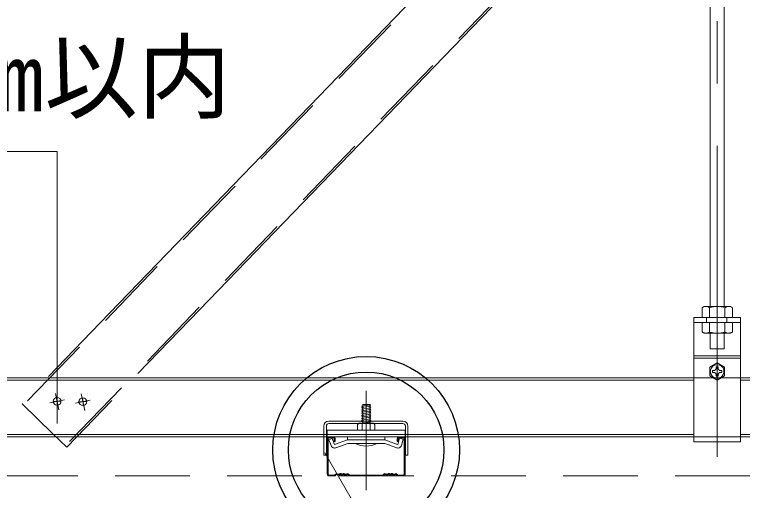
# Model space of a CAD drawing. Units: millimetres at full size, sheet at 1:40; details may follow other scales. Extents: x -7800 to 7800, y -5578 to 5485.
# Drawn here: x -3863 to -3395.2, y 737.5 to 1043.2 of the extents above; entities that cross this region are included whole.
import ezdxf
from ezdxf.enums import TextEntityAlignment as Align

# ---------------------------------------------------------------- set-up
doc = ezdxf.new("R2010")
doc.units = ezdxf.units.MM
doc.header["$LTSCALE"] = 40
doc.linetypes.add('CHAIN1', pattern=[8, 5, -1, 1, -1])
doc.linetypes.add('DASHED1', pattern=[1.8, 1.2, -0.6])
for name, color, linetype, lineweight in [('2-0_中心線', 4, 'CHAIN1', 9), ('2-1_吊り材', 4, 'Continuous', 9), ('2-2_野縁受け', 3, 'Continuous', 18), ('2-3_野縁', 7, 'Continuous', 18), ('2-5_寸法', 4, 'Continuous', 9), ('2-6_文字', 7, 'Continuous', 18), ('2-A_クリップ', 3, 'Continuous', 18), ('2-B_ビス', 3, 'Continuous', 18), ('2-C_パネル', 4, 'DASHED1', 9), ('2-E', 2, 'Continuous', 25)]:
    doc.layers.add(name, color=color, linetype=linetype, lineweight=lineweight)
doc.styles.add('ＭＳ ゴシック', font='')
doc.styles.get('ＭＳ ゴシック').set_extended_font_data('MS Gothic')

msp = doc.modelspace()

# ---------------------------------------------------------------- linework, layer by layer
at = {"layer": '2-0_中心線'}
for p, q in [((-3411.43, 758.99), (-3411.43, 1246.46)), ((-3637.01, 801.5), (-3637.01, 737.58)), ((-3830.93, 795.72), (-3840.41, 793.7)), ((-3834.49, 789.17), (-3836.73, 799.69))]:
    msp.add_line(p, q, dxfattribs=at)
at = {"layer": '2-1_吊り材', "color": 3, "lineweight": 18}
for p, q in [((-3415.88, 1231.36), (-3415.88, 855.66)), ((-3406.88, 1231.36), (-3406.88, 855.66))]:
    msp.add_line(p, q, dxfattribs=at)
at = {"layer": '2-1_吊り材', "color": 7, "lineweight": 18}
for p, q in [((-3419.87, 855.66), (-3421.18, 854.9)), ((-3421.18, 848.66), (-3421.18, 854.9)), ((-3419.87, 855.66), (-3415.72, 855.66)), ((-3416.28, 848.66), (-3416.28, 854.9)), ((-3415.72, 855.66), (-3402.9, 855.66)), ((-3406.48, 848.66), (-3406.48, 854.9)), ((-3402.9, 855.66), (-3401.58, 854.9)), ((-3401.58, 848.66), (-3401.58, 854.9)), ((-3426.38, 768.66), (-3426.38, 848.66)), ((-3426.38, 848.66), (-3396.38, 848.66)), ((-3421.18, 848.66), (-3401.58, 848.66)), ((-3396.38, 848.66), (-3396.38, 768.66)), ((-3426.38, 823.86), (-3396.38, 823.86)), ((-3426.38, 822.47), (-3396.38, 822.47)), ((-3411.43, 819.36), (-3416.19, 816.61)), ((-3411.43, 819.36), (-3406.67, 816.61)), ((-3416.19, 816.61), (-3416.19, 811.11)), ((-3414.37, 814.46), (-3413.78, 814.46)), ((-3412.03, 816.8), (-3412.03, 816.24)), ((-3410.83, 816.8), (-3410.83, 816.24)), ((-3410.83, 816.8), (-3410.83, 815.98)), ((-3408.49, 814.46), (-3409.08, 814.46)), ((-3406.67, 816.61), (-3406.67, 811.11)), ((-3414.03, 809.86), (-3416.19, 811.11)), ((-3414.37, 813.26), (-3413.78, 813.26)), ((-3411.43, 808.36), (-3414.03, 809.86)), ((-3412.03, 810.92), (-3412.03, 811.47)), ((-3411.43, 808.36), (-3408.83, 809.86)), ((-3410.83, 810.92), (-3410.83, 811.73)), ((-3410.83, 810.92), (-3410.83, 811.47)), ((-3408.49, 813.26), (-3409.08, 813.26)), ((-3408.83, 809.86), (-3406.67, 811.11)), ((-3396.38, 768.66), (-3426.38, 768.66))]:
    msp.add_line(p, q, dxfattribs=at)
at = {"layer": '2-1_吊り材', "color": 7, "linetype": 'DASHED1', "lineweight": 18}
for p, q in [((-3418.21, 848.66), (-3418.21, 845.46)), ((-3405.21, 848.66), (-3405.21, 845.46)), ((-3426.38, 845.46), (-3396.38, 845.46)), ((-3421.18, 845.46), (-3421.18, 839.22)), ((-3401.58, 845.46), (-3421.18, 845.46)), ((-3416.28, 845.46), (-3416.28, 839.22)), ((-3406.48, 845.46), (-3406.48, 839.22)), ((-3401.58, 845.46), (-3401.58, 839.22)), ((-3419.87, 838.46), (-3421.18, 839.22)), ((-3402.9, 838.46), (-3419.87, 838.46)), ((-3415.88, 838.46), (-3415.88, 828.41)), ((-3406.88, 838.46), (-3406.88, 828.41)), ((-3402.9, 838.46), (-3401.58, 839.22)), ((-3415.88, 828.41), (-3406.88, 828.41)), ((-3396.38, 809.86), (-3426.38, 809.86)), ((-3396.38, 771.86), (-3426.38, 771.86))]:
    msp.add_line(p, q, dxfattribs=at)
at = {"layer": '2-1_吊り材', "color": 7, "lineweight": 18}
for centre, radius, start, end in [((-3417.98, 848.89), 6.81, 96.3429, 118.0413), ((-3418.9, 850.78), 4.88, 57.5712, 88.0446), ((-3411.38, 839.44), 16.22, 72.412, 107.588), ((-3403.87, 850.78), 4.88, 91.9554, 122.4288), ((-3404.79, 848.89), 6.81, 61.9587, 83.6571), ((-3411.43, 813.86), 4.4, 294.6199, 245.3801), ((-3411.43, 813.86), 3, 168.463, 191.5133), ((-3413.63, 816.05), 1.6, 264.363, 6.6734), ((-3411.43, 813.86), 3, 78.463, 101.537), ((-3409.24, 816.05), 1.6, 173.3265, 275.637), ((-3411.43, 813.86), 3, 348.4867, 11.537), ((-3413.63, 811.66), 1.6, 353.3265, 95.637), ((-3411.43, 813.86), 4.4, 245.3801, 294.6199), ((-3411.43, 813.86), 3, 258.463, 281.537), ((-3409.24, 811.66), 1.6, 84.363, 186.6735)]:
    msp.add_arc(centre, radius, start, end, dxfattribs=at)
at = {"layer": '2-1_吊り材', "color": 7, "linetype": 'DASHED1', "lineweight": 18}
for centre, radius, start, end in [((-3417.98, 845.23), 6.81, 241.9587, 263.6571), ((-3418.9, 843.33), 4.88, 271.9554, 302.4288), ((-3411.38, 854.67), 16.22, 252.412, 287.588), ((-3403.87, 843.33), 4.88, 237.5712, 268.0446), ((-3404.79, 845.23), 6.81, 276.3429, 298.0413)]:
    msp.add_arc(centre, radius, start, end, dxfattribs=at)
at = {"layer": '2-2_野縁受け'}
for p, q in [((-4296.38, 809.86), (-3701.75, 809.86)), ((-3701.75, 809.86), (-3426.38, 809.86)), ((-3396.38, 809.86), (-2526.38, 809.86)), ((-3892.29, 808.26), (-3701.75, 808.26)), ((-3705.44, 808.26), (-3426.38, 808.26)), ((-3396.38, 808.26), (-2526.38, 808.26)), ((-3883.41, 773.46), (-3814.85, 773.46)), ((-3814.85, 773.46), (-3426.38, 773.46)), ((-3396.38, 773.46), (-2526.38, 773.46)), ((-4296.38, 771.86), (-3426.38, 771.86)), ((-3396.38, 771.86), (-2526.38, 771.86))]:
    msp.add_line(p, q, dxfattribs=at)
at = {"layer": '2-2_野縁受け', "linetype": 'DASHED1'}
msp.add_line((-3701.75, 809.86), (-3804.05, 809.86), dxfattribs=at)
at = {"layer": '2-3_野縁'}
for p, q in [((-3662.01, 770.86), (-3662.01, 747.83)), ((-3661.51, 747.88), (-3661.51, 770.86)), ((-3658.01, 771.86), (-3661.01, 771.86)), ((-3658.01, 771.36), (-3661.01, 771.36)), ((-3657.51, 768.86), (-3657.51, 770.86)), ((-3657.51, 768.86), (-3657.01, 768.86)), ((-3657.01, 768.86), (-3657.01, 770.86)), ((-3617.01, 768.86), (-3617.01, 770.86)), ((-3616.51, 768.86), (-3617.01, 768.86)), ((-3616.51, 768.86), (-3616.51, 770.86)), ((-3616.01, 771.86), (-3613.01, 771.86)), ((-3616.01, 771.36), (-3613.01, 771.36)), ((-3612.51, 747.84), (-3612.51, 770.86)), ((-3612.01, 770.86), (-3612.01, 747.9)), ((-3661.01, 747.36), (-3657.43, 747.36)), ((-3661.01, 747.36), (-3657.43, 747.36)), ((-3657.43, 746.86), (-3661.01, 746.86)), ((-3657.43, 746.86), (-3661.01, 746.86)), ((-3656.36, 748.21), (-3657.07, 747.5)), ((-3657.07, 747.5), (-3656.36, 748.21)), ((-3656.01, 747.86), (-3656.72, 747.15)), ((-3656.01, 747.86), (-3656.72, 747.15)), ((-3649.01, 747.86), (-3648.3, 747.15)), ((-3648.66, 748.21), (-3647.95, 747.5)), ((-3647.6, 747.36), (-3637.01, 747.36)), ((-3647.6, 746.86), (-3637.01, 746.86)), ((-3626.42, 747.36), (-3637.01, 747.36)), ((-3626.42, 746.86), (-3637.01, 746.86)), ((-3625.36, 748.21), (-3626.07, 747.5)), ((-3625.01, 747.86), (-3625.72, 747.15)), ((-3618.01, 747.86), (-3617.3, 747.15)), ((-3618.01, 747.86), (-3617.3, 747.15)), ((-3617.66, 748.21), (-3616.95, 747.5)), ((-3616.95, 747.5), (-3617.66, 748.21)), ((-3613.01, 747.36), (-3616.6, 747.36)), ((-3613.01, 747.36), (-3616.6, 747.36)), ((-3616.6, 746.86), (-3613.01, 746.86)), ((-3616.6, 746.86), (-3613.01, 746.86))]:
    msp.add_line(p, q, dxfattribs=at)
for centre, radius, start, end in [((-3661.01, 770.86), 1, 90.003, 180.003), ((-3661.01, 770.86), 0.5, 90.003, 180.003), ((-3658.01, 770.86), 1, 0.003, 90.003), ((-3658.01, 770.86), 0.5, 0.003, 90.003), ((-3616.01, 770.86), 1, 89.997, 179.997), ((-3616.01, 770.86), 0.5, 89.997, 179.997), ((-3613.01, 770.86), 1, 359.997, 89.997), ((-3613.01, 770.86), 0.5, 359.997, 89.997), ((-3661.01, 747.86), 1, 177.476, 270), ((-3661.01, 747.86), 1, 177.476, 270), ((-3661.01, 747.86), 0.5, 177.476, 270), ((-3661.01, 747.86), 0.5, 177.476, 270), ((-3657.43, 747.86), 0.5, 270, 315), ((-3657.43, 747.86), 0.5, 270, 315), ((-3657.43, 747.86), 1, 270, 315), ((-3657.43, 747.86), 1, 270, 315), ((-3656.01, 747.86), 0.5, 46.3972, 135), ((-3654.76, 749.17), 1.81, 226.3972, 313.6028), ((-3654.76, 749.17), 1.31, 226.3972, 313.6028), ((-3653.51, 747.86), 0.5, 36.8699, 133.6028), ((-3652.51, 748.61), 1.25, 216.8699, 323.1301), ((-3652.51, 748.61), 0.75, 216.8699, 323.1301), ((-3651.51, 747.86), 0.5, 46.3972, 143.1301), ((-3651.51, 747.86), 0.5, 36.8699, 143.1301), ((-3650.26, 749.17), 1.81, 226.3972, 313.6028), ((-3650.26, 749.17), 1.31, 226.3972, 313.6028), ((-3649.01, 747.86), 0.5, 45, 133.6028), ((-3647.6, 747.86), 1, 225, 270), ((-3647.6, 747.86), 0.5, 225, 270), ((-3626.42, 747.86), 0.5, 270, 315), ((-3626.42, 747.86), 1, 270, 315), ((-3625.01, 747.86), 0.5, 46.3972, 135), ((-3623.76, 749.17), 1.81, 226.3972, 313.6028), ((-3623.76, 749.17), 1.31, 226.3972, 313.6028), ((-3622.51, 747.86), 0.5, 36.8699, 143.1301), ((-3622.51, 747.86), 0.5, 36.8699, 133.6028), ((-3621.51, 748.61), 1.25, 216.8699, 323.1301), ((-3621.51, 748.61), 0.75, 216.8699, 323.1301), ((-3620.51, 747.86), 0.5, 46.3972, 143.1301), ((-3619.26, 749.17), 1.81, 226.3972, 313.6028), ((-3619.26, 749.17), 1.31, 226.3972, 313.6028), ((-3618.01, 747.86), 0.5, 45, 133.6028), ((-3616.6, 747.86), 1, 225, 270), ((-3616.6, 747.86), 1, 225, 270), ((-3616.6, 747.86), 0.5, 225, 270), ((-3616.6, 747.86), 0.5, 225, 270), ((-3613.01, 747.86), 1, 270, 2.524), ((-3613.01, 747.86), 1, 270, 2.524), ((-3613.01, 747.86), 0.5, 270, 2.524), ((-3613.01, 747.86), 0.5, 270, 2.524)]:
    msp.add_arc(centre, radius, start, end, dxfattribs=at)
at = {"layer": '2-5_寸法'}
msp.add_line((-3893.66, 955.19), (-3861.41, 955.19), dxfattribs=at)
msp.add_lwpolyline([(-3861.41, 955.19), (-3835.67, 955.19), (-3835.67, 780.39)], dxfattribs=at)
at = {"layer": '2-6_文字'}
msp.add_line((-3663.63, 761.63), (-3544.05, 554.52), dxfattribs=at)
at = {"layer": '2-A_クリップ'}
for p, q in [((-3634.01, 791.51), (-3640.01, 790.67)), ((-3640.01, 790.67), (-3639.26, 790.27)), ((-3639.26, 792.67), (-3634.76, 792.67)), ((-3639.26, 780.66), (-3639.26, 792.67)), ((-3634.01, 792.51), (-3634.76, 792.67)), ((-3634.76, 780.66), (-3634.76, 792.64)), ((-3634.01, 791.51), (-3634.76, 791.91)), ((-3634.01, 790.51), (-3634.76, 790.91)), ((-3634.01, 790.51), (-3640.01, 789.67)), ((-3640.01, 789.67), (-3639.26, 789.27)), ((-3634.01, 789.51), (-3640.01, 788.67)), ((-3640.01, 788.67), (-3639.26, 788.27)), ((-3634.01, 788.51), (-3640.01, 787.67)), ((-3640.01, 787.67), (-3639.26, 787.27)), ((-3634.01, 787.51), (-3640.01, 786.67)), ((-3640.01, 786.67), (-3639.26, 786.27)), ((-3634.01, 786.51), (-3640.01, 785.67)), ((-3634.01, 789.51), (-3634.76, 789.91)), ((-3634.01, 788.51), (-3634.76, 788.91)), ((-3634.01, 787.51), (-3634.76, 787.91)), ((-3634.01, 786.51), (-3634.76, 786.91)), ((-3634.01, 785.51), (-3634.76, 785.91)), ((-3613.43, 782.07), (-3661.03, 782.07)), ((-3640.01, 785.67), (-3639.26, 785.27)), ((-3634.01, 785.51), (-3640.01, 784.67)), ((-3640.01, 784.67), (-3639.26, 784.27)), ((-3634.01, 784.51), (-3640.01, 783.67)), ((-3640.01, 783.67), (-3639.26, 783.27)), ((-3634.01, 783.51), (-3640.01, 782.67)), ((-3640.01, 782.67), (-3639.26, 782.27)), ((-3634.01, 782.51), (-3640.01, 781.67)), ((-3640.01, 781.67), (-3639.26, 781.27)), ((-3640.01, 781.67), (-3639.26, 781.27)), ((-3634.01, 781.51), (-3640.01, 780.67)), ((-3634.01, 781.51), (-3640.01, 780.67)), ((-3634.01, 784.51), (-3634.76, 784.91)), ((-3634.01, 783.51), (-3634.76, 783.91)), ((-3634.01, 782.51), (-3634.76, 782.91)), ((-3634.01, 781.51), (-3634.76, 781.91)), ((-3634.01, 781.51), (-3634.76, 781.91)), ((-3664.23, 778.87), (-3664.23, 760.09)), ((-3662.63, 778.87), (-3662.63, 760.09)), ((-3613.43, 780.47), (-3661.03, 780.47)), ((-3642.51, 779.66), (-3642.51, 776.16)), ((-3641.84, 780.49), (-3642.31, 780.26)), ((-3641.84, 780.49), (-3642.31, 780.26)), ((-3641.51, 780.66), (-3632.51, 780.66)), ((-3641.15, 780.57), (-3639.51, 780.16)), ((-3641.15, 780.57), (-3639.51, 780.16)), ((-3639.51, 780.16), (-3639.51, 780.14)), ((-3639.51, 780.14), (-3639.51, 776.16)), ((-3634.79, 780.27), (-3634.51, 780.16)), ((-3634.79, 780.27), (-3634.51, 780.16)), ((-3634.29, 780.66), (-3634.76, 780.91)), ((-3634.29, 780.66), (-3634.76, 780.91)), ((-3632.87, 780.57), (-3634.51, 780.16)), ((-3632.87, 780.57), (-3634.51, 780.16)), ((-3634.51, 780.16), (-3634.51, 776.16)), ((-3632.18, 780.5), (-3631.72, 780.27)), ((-3632.18, 780.5), (-3631.72, 780.27)), ((-3631.51, 779.66), (-3631.51, 776.16)), ((-3611.83, 778.87), (-3611.83, 760.09)), ((-3610.23, 778.87), (-3610.23, 760.09)), ((-3662.01, 776.16), (-3662.01, 771.86)), ((-3662.01, 776.16), (-3612.01, 776.16)), ((-3642.51, 776.16), (-3631.51, 776.16)), ((-3612.01, 771.86), (-3612.01, 776.16)), ((-3612.01, 773.06), (-3611.83, 773.06)), ((-3662.01, 771.86), (-3612.01, 771.86)), ((-3658.8, 770.87), (-3660.96, 770.08)), ((-3658.8, 770.87), (-3660.96, 770.08)), ((-3659.56, 766.24), (-3660.96, 770.08)), ((-3659.77, 766.8), (-3660.96, 770.08)), ((-3657.37, 766.92), (-3658.8, 770.87)), ((-3657.37, 766.92), (-3658.8, 770.87)), ((-3649, 769.97), (-3657.37, 766.92)), ((-3656.6, 764.87), (-3648.9, 767.67)), ((-3649, 771.86), (-3649, 769.97)), ((-3649, 769.97), (-3637.01, 769.97)), ((-3648.22, 767.67), (-3648.9, 767.67)), ((-3637.01, 767.67), (-3648.22, 767.67)), ((-3630.01, 767.67), (-3644.01, 767.67)), ((-3625.02, 769.97), (-3637.01, 769.97)), ((-3625.02, 769.97), (-3637.01, 769.97)), ((-3625.02, 769.97), (-3637.01, 769.97)), ((-3637.01, 767.67), (-3625.8, 767.67)), ((-3637.01, 767.67), (-3627.28, 767.67)), ((-3637.01, 767.67), (-3627.87, 767.67)), ((-3627.52, 767.67), (-3625.8, 767.67)), ((-3627.03, 767.67), (-3625.12, 767.67)), ((-3621.88, 766.49), (-3625.12, 767.67)), ((-3625.02, 769.97), (-3617.62, 767.27)), ((-3625, 771.86), (-3625, 769.96)), ((-3617.91, 767.38), (-3616.65, 766.92)), ((-3616.65, 766.92), (-3615.57, 770.98)), ((-3615.57, 770.98), (-3613.35, 770.38)), ((-3614.41, 766.43), (-3613.35, 770.38)), ((-3612.01, 771.86), (-3611.83, 771.86)), ((-3617.42, 764.87), (-3622.62, 766.76)), ((-3662.63, 760.09), (-3664.23, 760.09)), ((-3610.23, 760.09), (-3611.83, 760.09))]:
    msp.add_line(p, q, dxfattribs=at)
msp.add_lwpolyline([(-3634.01, 792.51), (-3640.01, 791.67), (-3639.26, 791.27)], dxfattribs=at)
for centre, radius, start, end in [((-3661.03, 778.87), 3.2, 90, 180), ((-3613.43, 778.87), 3.2, 0, 90), ((-3661.03, 778.87), 1.6, 90, 180), ((-3641.51, 779.66), 1, 90, 180), ((-3641.39, 779.6), 1, 75.942, 116.6021), ((-3641.39, 779.6), 1, 75.942, 116.6021), ((-3637.01, 774.16), 6.5, 70.0181, 112.6198), ((-3637.01, 774.16), 6.5, 70.0181, 112.6198), ((-3632.63, 779.6), 1, 63.7347, 103.8602), ((-3632.63, 779.6), 1, 63.7347, 103.8602), ((-3632.51, 779.66), 1, 0, 90), ((-3613.43, 778.87), 1.6, 0, 90), ((-3637.01, 781.67), 15.65, 243.4349, 296.565), ((-3657.4, 767.02), 2.3, 200, 300), ((-3616.63, 767.03), 2.3, 245, 345)]:
    msp.add_arc(centre, radius, start, end, dxfattribs=at)
at = {"layer": '2-B_ビス', "color": 4, "linetype": 'CHAIN1', "lineweight": 9}
for p, q in [((-3411.43, 758.99), (-3411.43, 1246.46)), ((-3814.34, 795.48), (-3823.83, 793.46)), ((-3817.91, 788.93), (-3820.14, 799.44))]:
    msp.add_line(p, q, dxfattribs=at)
at = {"layer": '2-B_ビス'}
for p, q in [((-3472.09, 1192.88), (-3807.93, 845.1)), ((-3443.31, 1165.09), (-3750.38, 847.11)), ((-3829.44, 765.24), (-3811.86, 783.45)), ((-3829.44, 765.24), (-3838.37, 773.86))]:
    msp.add_line(p, q, dxfattribs=at)
at = {"layer": '2-B_ビス', "linetype": 'DASHED1'}
for p, q in [((-3471.22, 1192.04), (-3857.35, 792.19)), ((-3444.18, 1165.92), (-3830.31, 766.07)), ((-3750.38, 847.11), (-3811.86, 783.45)), ((-3807.93, 845.1), (-3858.22, 793.03)), ((-3838.37, 773.86), (-3858.22, 793.03))]:
    msp.add_line(p, q, dxfattribs=at)
at = {"layer": '2-B_ビス', "color": 7}
for p, q in [((-3835.76, 797.21), (-3835.58, 792.21)), ((-3819.17, 796.97), (-3819, 791.97)), ((-3838.17, 794.62), (-3833.17, 794.8)), ((-3838.17, 794.62), (-3833.17, 794.8)), ((-3821.58, 794.38), (-3816.59, 794.55)), ((-3821.58, 794.38), (-3816.59, 794.55))]:
    msp.add_line(p, q, dxfattribs=at)
for centre in [(-3835.67, 794.71), (-3819.09, 794.47)]:
    msp.add_circle(centre, 2.5, dxfattribs=at)
at = {"layer": '2-C_パネル'}
msp.add_line((-4590.39, 746.86), (-2250.81, 746.86), dxfattribs=at)
at = {"layer": '2-E'}
for radius in [60, 50]:
    msp.add_circle((-3637.04, 763.52), radius, dxfattribs=at)

# ---------------------------------------------------------------- texts
at = {"layer": '2-5_寸法', "color": 7, "style": 'ＭＳ ゴシック'}
msp.add_text('200㎜以内', height=43.99, dxfattribs=at).set_placement((-3993.61, 967.96), align=Align.BOTTOM_LEFT)

doc.saveas('drawing.dxf')
